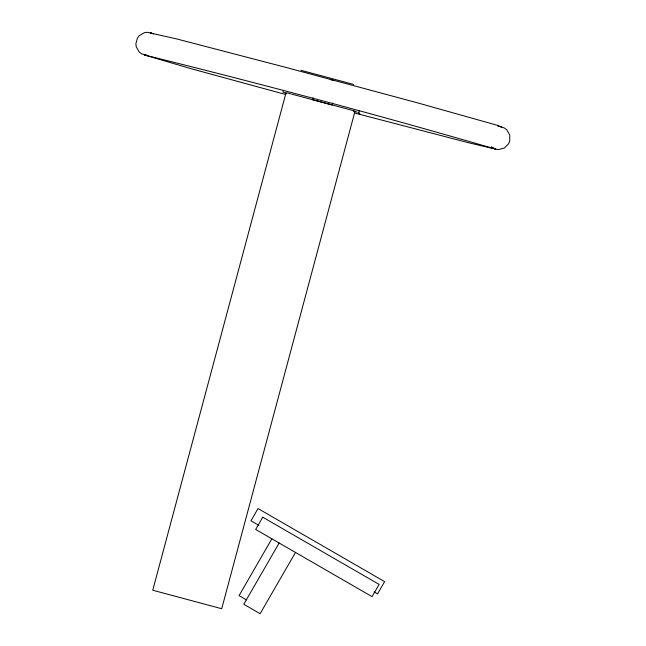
<?xml version="1.0" encoding="UTF-8"?>
<svg xmlns="http://www.w3.org/2000/svg" width="646" height="646" viewBox="0 0 646 646"><rect width="100%" height="100%" fill="white"/><g stroke="black" fill="none" stroke-linecap="round" stroke-linejoin="round"><path stroke-width="0.97" d="M359.087 110.611L358.95 114.14L354.161 112.864M283.529 90.214L283.013 92.152L286.558 93.258M286.081 92.612L152.739 590.234L221.715 608.718L355.05 111.088L353.879 110.773M313.035 97.772L312.519 99.702L332.197 104.983L332.714 103.045M271.942 538.675L239.068 595.62L246.53 599.924M279.153 543.011L243.784 604.268L260.12 613.7L295.488 552.443M147.231 55.322L141.531 53.796L139.173 51.971L136.241 46.819L135.862 43.839L137.404 38.082L139.221 35.692L144.341 32.704L147.288 32.3L176.923 38.986L286.566 67.588L419.294 103.344L497.363 125.308L504.469 128.061L506.827 129.886L509.759 135.038L509.742 140.998L508.596 143.775L504.413 147.999L498.712 149.557L495.765 149.169L469.077 142.871L359.434 114.269M499.754 126.664L501.724 126.923L497.913 126.123M330.179 79.45L333.853 80.629M301.028 70.309L353.604 84.408M353.257 111.169L357.391 112.186M287.252 92.927L290.7 93.848M291.612 94.09L353.015 110.547M285.807 94.55L191.305 68.751L144.276 54.934C261.993 84.093 379.339 115.254 495.765 149.169L491.445 146.812M153.724 33.972L150.235 32.688L152.068 33.447M258.812 525.343L250.955 520.805L258.029 508.555L384.62 581.642L377.547 593.892L374.058 591.873M360.177 114.092A11.297 2.56 -75.1 0 1 358.603 112.396M262.744 517.204L255.671 529.454L372.056 596.654L379.129 584.404L262.744 517.204"/></g></svg>
